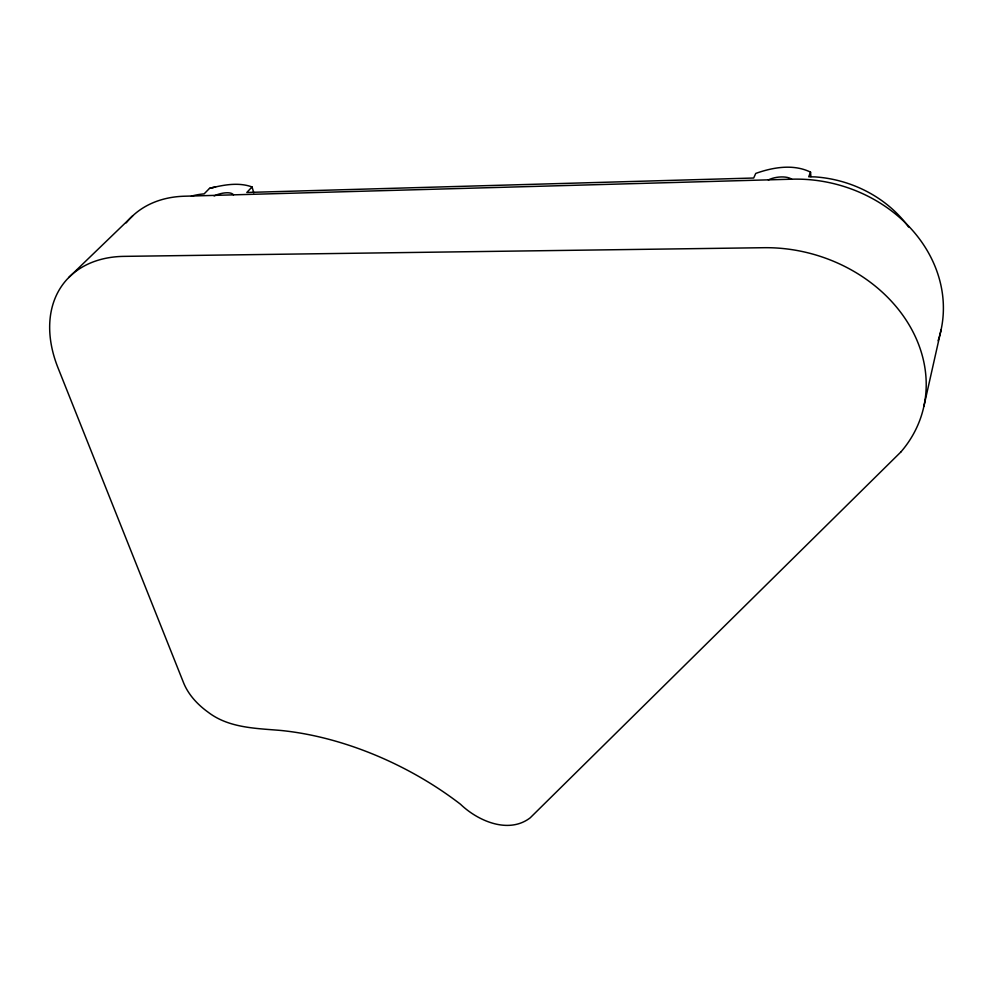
<?xml version="1.0" encoding="UTF-8"?>
<svg xmlns="http://www.w3.org/2000/svg" width="993" height="993" viewBox="0 0 993 993"><rect width="100%" height="100%" fill="white"/><g stroke="black" fill="none" stroke-linecap="round" stroke-linejoin="round"><path stroke-width="1.49" d="M923.887 406.336L941.066 329.937M253.811 192.878L252.048 186.945C238.221 181.942 223.177 184.971 209.535 188.372L204.124 193.858L202.398 194.032A102.602 75.53 41.1 0 0 191.376 196.13M212.924 187.652L215.779 186.758M252.048 186.945L246.81 192.468L753.687 178.02L755.747 173.427C772.951 167.271 793.506 163.758 810.536 172.137L808.712 176.779L815.054 176.903A114.729 99.635 14.2 0 1 908.62 227.062M68.753 277.506L132.665 215.853M212.998 187.441L209.535 188.372M810.536 172.137L810.909 176.655M938.087 340.723A137.953 118.527 14.9 0 0 792.017 179.187L184.499 196.217A123.045 89.32 40.7 0 0 126.21 222.854M214.128 195.956A13.021 4.953 -15.3 0 1 233.454 194.926M768.346 179.944A14.883 6.33 -7.6 0 1 791.756 179.286M900.825 452.026L530.175 817.847C508.565 834.368 477.906 821 460.479 804.231A221.352 126.831 26.8 0 0 280.882 730.463C256.157 728.328 229.023 728.142 208.307 712.329C197.917 704.869 188.72 695.187 183.755 683.246L57.979 367.758A130.108 90.264 39.5 0 1 124.001 256.368L763.965 247.704A146.976 121.829 16.6 0 1 905.244 318.753A146.976 121.829 16.6 0 1 900.825 452.026"/></g></svg>
